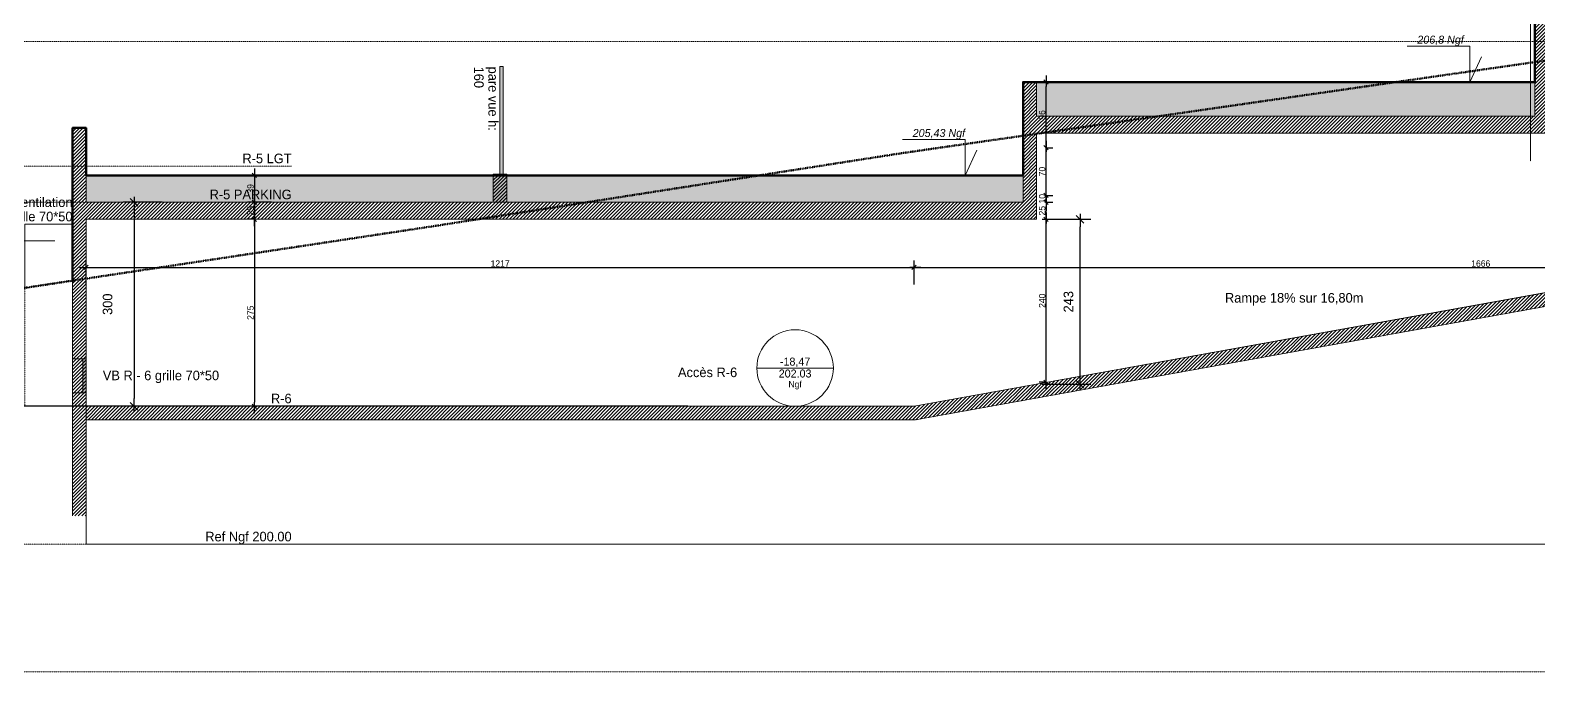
# Model space of a CAD drawing. Header units: millimetres. Extents: x -26249 to 60250, y -21218 to 23336.
# Drawn here: x -9163 to -6944, y 7168 to 8112 of the extents above; entities that cross this region are included whole.
import ezdxf

# ---------------------------------------------------------------- set-up
doc = ezdxf.new("R2010")
doc.units = ezdxf.units.MM
for name, pattern in [('Style de ligne -1', [0.41664, 0.20828, -0.20836]), ('Style de ligne -6', [1.04164, 0.625, -0.20828, 0.06943, -0.13893]), ('VW-01', [0.41656, 0.20828, -0.20828])]:
    doc.linetypes.add(name, pattern=pattern)
for name, color, linetype, lineweight in [('B GÈnÈral_Hatch', 7, 'Continuous', 5), ('B Général', 7, 'Continuous', 5), ('C ANNOTATIONS-cotation', 7, 'Continuous', 5), ('C ANNOTATIONS-cotation_Hatch', 7, 'Continuous', 5), ('C ANNOTATIONS-niveaux', 7, 'Continuous', 5), ('C ANNOTATIONS-prestations', 7, 'Continuous', 5), ('C ANNOTATIONS-texte', 7, 'Continuous', 5)]:
    doc.layers.add(name, color=color, linetype=linetype, lineweight=lineweight)
doc.layers.add('C ANNOTATIONS-axes horizontaux', color=1, linetype='Style de ligne -1', lineweight=13, true_color=0xff0000)
doc.styles.add('Arial', font='arial.ttf')
doc.styles.add('Eurostile', font='')
doc.styles.add('Eurostile (italic)', font='')
doc.styles.get('Eurostile').set_extended_font_data('Eurostile')
doc.styles.get('Eurostile (italic)').set_extended_font_data('Eurostile', italic=True)
doc.dimstyles.new('100é', dxfattribs={"dimtxt": 20.229601, "dimasz": 6.232178, "dimexe": 10, "dimexo": 25, "dimgap": 1, "dimtad": 1, "dimdec": 1, "dimtxsty": 'Arial', "dimblk": 'VW_SLASH', "dimblk1": 'VW_SLASH', "dimblk2": 'VW_SLASH', "dimcen": 0, "dimdle": 10, "dimazin": 0, "dimtfac": 1, "dimtdec": 1, "dimtix": 1, "dimtmove": 0, "dimatfit": 0, "dimldrblk": 'VW_FILLEDARROW', "dimfxl": 25, "dimfxlon": 1, "dimfrac": 2, "dimtolj": 1, "dimarcsym": 0})
doc.dimstyles.new('Arch', dxfattribs={"dimtxt": 20.229601, "dimasz": 11.224121, "dimexe": 15.875, "dimexo": 7.9375, "dimgap": 7.9375, "dimtad": 1, "dimdec": 1, "dimtxsty": 'Arial', "dimblk": 'VW_SLASH-1', "dimblk1": 'VW_SLASH-1', "dimblk2": 'VW_SLASH-1', "dimcen": 0, "dimdle": 7.9375, "dimazin": 0, "dimtfac": 1, "dimtdec": 1, "dimtix": 1, "dimtmove": 0, "dimatfit": 0, "dimldrblk": 'VW_FILLEDARROW-1', "dimfxl": 1, "dimfrac": 2, "dimtolj": 1, "dimarcsym": 0})
pattern_1 = [(225, (2864.038, 27137.995), (-23.212778, 1.975556), [44.003255, -6.28618]), (225, (2867.619, 27144.786), (3.5471, 28.555677), [18.858538, -31.430896]), (225, (2860.895, 27141.138), (-2.536633, 22.539133), [40.349175, -45.50013]), (225, (2862.433, 27145.774), (-26.400366, -1.257412), [38.97431, -11.315123]), (225, (2857.752, 27144.281), (-12.572359, 12.572359), [11.783446, -2.945862]), (225, (2856.18, 27145.853), (-12.572359, 12.572359), [9.864344, -16.094456]), (225, (2854.609, 27147.425), (-12.572359, 12.572359), []), (225, (2863.853, 27159.726), (-12.572359, 12.572359), [66.77512, -54.63419]), (315, (2857.617, 27141.206), (-24.694444, -4.198056), [44.003455, -6.28621]), (315, (2852.185, 27150.096), (29.633333, -0.987778), [18.858624, -31.43104]), (315, (2863.297, 27142.687), (6.6675, 21.731111), [40.34934, -45.50032]), (315, (2858.111, 27152.071), (-24.941389, -3.704167), [38.97449, -11.315174]), (315, (2855.642, 27157.998), (-16.792222, -11.853333), [11.78373, -2.945933]), (315, (2860.334, 27156.27), (15.804444, 12.841111), [9.864344, -16.094456]), (315, (2862.31, 27157.504), (-18.026944, -10.618611), []), (315, (2859.593, 27164.171), (-14.322778, -14.569722), [66.77531, -54.63435])]
pattern_2 = [(225, (2864.038, 27137.9953), (-2.4253472, 2.64583333), [])]

# ---------------------------------------------------------------- blocks, each defined once
blk = doc.blocks.new('VW_SLASH-1')
at = {"color": 0, "linetype": 'ByBlock', "lineweight": -2}
blk.add_line((0.71, 0), (-1, 0), dxfattribs=at)
at = {"color": 0, "linetype": 'Continuous', "lineweight": 20, "flags": 128}
blk.add_lwpolyline([(0.5, 0.5), (-0.5, -0.5)], dxfattribs=at)
blk = doc.blocks.new('*D139')
at = {"layer": 'C ANNOTATIONS-cotation', "color": 0, "linetype": 'Continuous', "lineweight": -2, "transparency": 16777216}
for p, q in [((-9568.9, 7858.9), (-9850.7, 7858.9)), ((-9834.8, 7847.7), (-9834.8, 7570.1)), ((-8195.9, 7558.9), (-9850.7, 7558.9))]:
    blk.add_line(p, q, dxfattribs=at)
at = {"layer": 'Defpoints', "color": 0, "linetype": 'Continuous', "transparency": 16777216}
for p in [(-9561, 7858.9), (-9834.8, 7558.9), (-8188, 7558.9)]:
    blk.add_point(p, dxfattribs=at)
at = {"layer": 'C ANNOTATIONS-cotation', "color": 0, "linetype": 'Continuous', "lineweight": -2, "transparency": 16777216, "xscale": 11.22412109375, "yscale": 11.22412109375, "zscale": 11.22412109375}
for p, rotation in [((-9834.8, 7858.9), 90), ((-9834.8, 7558.9), 270)]:
    blk.add_blockref('VW_SLASH-1', p, dxfattribs=dict(at, rotation=rotation))
at = {"layer": 'C ANNOTATIONS-cotation', "color": 0, "linetype": 'Continuous', "lineweight": 5, "transparency": 16777216, "insert": (-9882, 7708.9), "char_height": 30.3, "attachment_point": 5, "rotation": 90, "style": 'Arial'}
blk.add_mtext('\\A1;300', dxfattribs=at)
blk = doc.blocks.new('VW_FILLEDARROW-1')
at = {"linetype": 'Continuous', "lineweight": 0}
blk.add_hatch(color=0, dxfattribs=at).paths.add_polyline_path([(-1.41, 0.38), (0, 0), (-1.41, -0.38)])
at = {"color": 0, "linetype": 'Continuous', "lineweight": 5, "flags": 128}
blk.add_lwpolyline([(-1.41, 0.38), (0, 0), (-1.41, -0.38)], close=True, dxfattribs=at)
blk = doc.blocks.new('Groupe-207-1')
at = {"layer": 'B Général', "color": 1, "linetype": 'VW-01', "lineweight": 50, "true_color": 0xff0000, "flags": 128}
blk.add_lwpolyline([(4065, 17904.1), (4905, 18095.1), (6679.9, 18463.1), (7279.2, 18595.1), (8570, 18880.1), (8911.4, 18943.1), (10746, 19207.1), (11432.3, 19314.1), (12320, 19448.1), (12871.6, 19554.3)], dxfattribs=at)
blk = doc.blocks.new('Groupe-208-1')
at = {"layer": 'C ANNOTATIONS-niveaux', "color": 7, "linetype": 'Continuous', "lineweight": 18, "flags": 128}
blk.add_lwpolyline([(9892.6, 19065.5), (9910, 19102.5), (9910, 19049.5), (10002, 19049.5)], dxfattribs=at)
at = {"layer": 'C ANNOTATIONS-niveaux', "color": 7, "insert": (9987.1, 19034.2), "char_height": 11.77, "attachment_point": 1, "rotation": 180, "line_spacing_factor": 0.894142, "style": 'Eurostile (italic)'}
blk.add_mtext('206,8 Ngf', dxfattribs=at)
blk = doc.blocks.new('Groupe-209-1')
at = {"layer": 'C ANNOTATIONS-niveaux', "color": 7, "linetype": 'Continuous', "lineweight": 18, "flags": 128}
blk.add_lwpolyline([(10634.6, 19202.7), (10652, 19239.7), (10652, 19186.7), (10744, 19186.7)], dxfattribs=at)
at = {"layer": 'C ANNOTATIONS-niveaux', "color": 7, "insert": (10729.1, 19171.4), "char_height": 11.77, "attachment_point": 1, "rotation": 180, "line_spacing_factor": 0.894142, "style": 'Eurostile (italic)'}
blk.add_mtext('205,43 Ngf', dxfattribs=at)
blk = doc.blocks.new('Alti BAT B R-6')
at = {"layer": 'C ANNOTATIONS-niveaux', "color": 7, "linetype": 'Continuous', "lineweight": 5}
for p, q in [((-56.3, 0), (56.2, 0)), ((-37.5, 0), (37.5, 0))]:
    blk.add_line(p, q, dxfattribs=at)
blk.add_circle((0, 0), 56.2, dxfattribs=at)
at = {"layer": 'C ANNOTATIONS-niveaux', "color": 7, "attachment_point": 2, "rotation": 0, "line_spacing_factor": 0.894142, "style": 'Eurostile'}
for s, insert, char_height in [('-18,47', (0, 15.3), 11.77), ('202.03', (0, -2.2), 11.77), ('Ngf', (0, -19.2), 9.41)]:
    blk.add_mtext(s, dxfattribs=dict(at, insert=insert, char_height=char_height))
blk = doc.blocks.new('axes 2')
at = {"layer": 'B Général', "color": 1, "linetype": 'Style de ligne -6', "lineweight": 13, "flags": 128}
blk.add_lwpolyline([(2211.596, 1361.07), (2211.596, 1277.57), (2154.672, 1228.57), (2154.672, -1373.93)], dxfattribs=at)
at = {"layer": 'C ANNOTATIONS-axes horizontaux', "color": 5, "true_color": 0x0000ff}
for p, q in [((4705, -1197.93), (-4705, -1197.93)), ((4705, -2124.828), (245, -2124.828))]:
    blk.add_line(p, q, dxfattribs=at)
blk = doc.blocks.new('Alti BAT B R-3')
at = {"layer": 'C ANNOTATIONS-niveaux', "color": 7, "linetype": 'Continuous', "lineweight": 5}
blk.add_line((-56.8, -0.5), (55.7, -0.5), dxfattribs=at)
blk.add_circle((-0.5, -0.5), 56.2, dxfattribs=at)
at = {"layer": 'C ANNOTATIONS-niveaux', "color": 7, "attachment_point": 2, "rotation": 0, "line_spacing_factor": 0.894142, "style": 'Eurostile'}
for s, insert, char_height in [('-9,40', (0, 15.3), 11.77), ('211.10', (-0.5, -2.7), 11.77), ('Ngf', (-0.5, -19.7), 9.41)]:
    blk.add_mtext(s, dxfattribs=dict(at, insert=insert, char_height=char_height))
blk = doc.blocks.new('Alti BAT B R-2')
at = {"layer": 'C ANNOTATIONS-niveaux', "color": 7, "linetype": 'Continuous', "lineweight": 5}
blk.add_line((-56.3, 0), (56.2, 0), dxfattribs=at)
blk.add_circle((0, 0), 56.2, dxfattribs=at)
at = {"layer": 'C ANNOTATIONS-niveaux', "color": 7, "attachment_point": 2, "rotation": 0, "line_spacing_factor": 0.894142, "style": 'Eurostile'}
for s, insert, char_height in [('-6,63', (0, 15.3), 11.77), ('213.87', (0, -2.2), 11.77), ('Ngf', (0, -19.2), 9.41)]:
    blk.add_mtext(s, dxfattribs=dict(at, insert=insert, char_height=char_height))
blk = doc.blocks.new('Alti BAT B R-1')
at = {"layer": 'C ANNOTATIONS-niveaux', "color": 7, "linetype": 'Continuous', "lineweight": 5}
blk.add_line((-55.9, -9), (56.6, -9), dxfattribs=at)
blk.add_circle((0.3, -9), 56.2, dxfattribs=at)
at = {"layer": 'C ANNOTATIONS-niveaux', "color": 7, "attachment_point": 2, "rotation": 0, "line_spacing_factor": 0.894142, "style": 'Eurostile'}
for s, insert, char_height in [('-3,86', (0.3, 6.2), 11.77), ('216.64', (0.3, -11.2), 11.77), ('Ngf', (0.3, -33.1), 9.41)]:
    blk.add_mtext(s, dxfattribs=dict(at, insert=insert, char_height=char_height))
blk = doc.blocks.new('Alti BAT B TOITURE')
at = {"layer": 'C ANNOTATIONS-niveaux', "color": 7, "linetype": 'Continuous', "lineweight": 5}
blk.add_line((-55.9, -9), (56.6, -9), dxfattribs=at)
blk.add_circle((0.3, -9), 56.2, dxfattribs=at)
at = {"layer": 'B Général', "color": 7, "char_height": 11.77, "attachment_point": 2, "rotation": 0, "line_spacing_factor": 0.894142, "style": 'Eurostile'}
for s, insert in [('-0,50', (0.3, 6.2)), ('220.00', (0.3, -11.2))]:
    blk.add_mtext(s, dxfattribs=dict(at, insert=insert))
at = {"layer": 'C ANNOTATIONS-niveaux', "color": 7, "insert": (-0.9, -30.9), "char_height": 9.41, "attachment_point": 2, "rotation": 0, "line_spacing_factor": 0.894142, "style": 'Eurostile'}
blk.add_mtext('Ngf', dxfattribs=at)
blk = doc.blocks.new('Alti BAT B R-4')
at = {"layer": 'C ANNOTATIONS-niveaux', "color": 7, "linetype": 'Continuous', "lineweight": 5}
blk.add_line((-55.3, -0.2), (57.2, -0.2), dxfattribs=at)
blk.add_circle((1, -0.2), 56.2, dxfattribs=at)
at = {"layer": 'C ANNOTATIONS-niveaux', "color": 7, "attachment_point": 2, "rotation": 0, "line_spacing_factor": 0.894142, "style": 'Eurostile'}
for s, insert, char_height in [('-12,17', (0, 15.3), 11.77), ('208.33', (0, -2.2), 11.77), ('Ngf', (0, -19.2), 9.41)]:
    blk.add_mtext(s, dxfattribs=dict(at, insert=insert, char_height=char_height))
blk = doc.blocks.new('Alti BAT B Garde corps')
at = {"layer": 'B Général', "color": 7, "linetype": 'Continuous', "lineweight": 13, "flags": 128}
blk.add_lwpolyline([(-55.9, 6.3), (37.8, 6.3), (46.8, -9.2), (55.8, 6.3)], dxfattribs=at)
at = {"layer": 'B Général', "color": 7, "attachment_point": 2, "rotation": 0, "line_spacing_factor": 0.894142, "style": 'Eurostile'}
for s, insert, char_height in [('+0,50', (1.7, 27.9), 14.12), ('221.00', (0.3, 3.7), 14.12), ('Ngf', (0.3, -17.9), 10.59)]:
    blk.add_mtext(s, dxfattribs=dict(at, insert=insert, char_height=char_height))
blk = doc.blocks.new('Alti BAT B R-5 Lgt')
at = {"layer": 'C ANNOTATIONS-niveaux', "color": 7, "linetype": 'Continuous', "lineweight": 5}
blk.add_line((-56.3, 0), (56.2, 0), dxfattribs=at)
blk.add_circle((0, 0), 56.2, dxfattribs=at)
at = {"layer": 'C ANNOTATIONS-niveaux', "color": 7, "attachment_point": 2, "rotation": 0, "line_spacing_factor": 0.894142, "style": 'Eurostile'}
for s, insert, char_height in [('-14,94', (0, 15.3), 11.77), ('205.56', (0, -2.2), 11.77), ('Ngf', (0, -24), 9.41)]:
    blk.add_mtext(s, dxfattribs=dict(at, insert=insert, char_height=char_height))
blk = doc.blocks.new('Alti BAT B ACCROTERE TOITURE')
at = {"layer": 'B Général', "color": 7, "linetype": 'Continuous', "lineweight": 13, "flags": 128}
blk.add_lwpolyline([(-55.9, 6.5), (37.8, 6.5), (46.8, -9), (55.8, 6.5)], dxfattribs=at)
at = {"layer": 'C ANNOTATIONS-niveaux', "color": 7, "attachment_point": 2, "rotation": 0, "line_spacing_factor": 0.894142, "style": 'Eurostile'}
for s, insert, char_height in [('+0,31', (1.3, 28), 14.12), ('220.81', (0.3, 3.9), 14.12), ('Ngf', (0.3, -17.7), 10.59)]:
    blk.add_mtext(s, dxfattribs=dict(at, insert=insert, char_height=char_height))
blk = doc.blocks.new('Alti BAT B R-5 Parking')
at = {"layer": 'C ANNOTATIONS-niveaux', "color": 7, "linetype": 'Continuous', "lineweight": 5}
blk.add_line((-56.3, 0), (56.2, 0), dxfattribs=at)
blk.add_circle((0, 0), 56.2, dxfattribs=at)
at = {"layer": 'C ANNOTATIONS-niveaux', "color": 7, "attachment_point": 2, "rotation": 0, "line_spacing_factor": 0.894142, "style": 'Eurostile'}
for s, insert, char_height in [('-15,47', (0, 15.3), 11.77), ('205.03', (0, -2.2), 11.77), ('Ngf', (0, -19.2), 9.41)]:
    blk.add_mtext(s, dxfattribs=dict(at, insert=insert, char_height=char_height))
blk = doc.blocks.new('Niveaux bat B')
at = {"layer": 'B Général', "color": 1, "linetype": 'VW-01', "lineweight": 5}
for p, q in [((785.9, 559), (-133.4, 559)), ((785.9, 540), (-133.4, 540)), ((785.9, 459), (-133.4, 459)), ((785.9, 123), (-145.9, 123)), ((785.9, -154), (-145.9, -154)), ((785.9, -431), (-145.9, -431)), ((785.9, -708), (-145.9, -708)), ((785.9, -985), (-145.9, -985)), ((785.9, -1038), (-145.9, -1038)), ((785.9, -1338), (-145.9, -1338)), ((785.9, -1541), (-145.9, -1541))]:
    blk.add_line(p, q, dxfattribs=at)
at = {"layer": 'B Général', "color": 7}
for name, p in [('Alti BAT B Garde corps', (47.4, 568.2)), ('Alti BAT B ACCROTERE TOITURE', (215.2, 549))]:
    blk.add_blockref(name, p, dxfattribs=at)
at = {"layer": 'B Général', "color": 7, "xscale": -1}
for name, p in [('Alti BAT B TOITURE', (330.6, 468)), ('Alti BAT B R-1', (48, 132)), ('Alti BAT B R-2', (47.7, -154)), ('Alti BAT B R-3', (47.2, -430.5)), ('Alti BAT B R-4', (47.2, -707.5)), ('Alti BAT B R-5 Lgt', (47.2, -984.5)), ('Alti BAT B R-5 Parking', (-72.8, -1037.5)), ('Alti BAT B R-6', (47.2, -1337.5))]:
    blk.add_blockref(name, p, dxfattribs=at)
at = {"layer": 'B Général', "attachment_point": 3, "line_spacing_factor": 0.894142, "style": 'Eurostile'}
for s, insert, char_height in [('Garde corps', (785.9, 577.3), 14.118), ('Acrotère', (785.9, 558.3), 14.12), ('R-1', (785.9, 141.3), 14.12), ('R-2', (785.9, -135.7), 14.12), ('R-3', (785.9, -412.7), 14.12), ('R-4', (785.9, -689.7), 14.12), ('R-5 LGT', (785.9, -966.7), 14.12), ('R-5 PARKING', (785.9, -1019.7), 14.118), ('R-6', (785.9, -1319.7), 14.12), ('Ref Ngf 200.00', (785.9, -1522.7), 14.118)]:
    blk.add_mtext(s, dxfattribs=dict(at, insert=insert, char_height=char_height))
at = {"layer": 'B Général', "insert": (785.9, 477.3), "char_height": 14.12, "width": 205.857, "attachment_point": 3, "line_spacing_factor": 0.894142, "style": 'Eurostile'}
blk.add_mtext('TOITURE', dxfattribs=at)
blk = doc.blocks.new('Groupe-540-1')
at = {"layer": 'C ANNOTATIONS-cotation_Hatch', "linetype": 'Continuous', "lineweight": 0}
for color, points in [(255, [(11944.4, 19559.2), (11949.4, 19559.2), (11949.4, 19509.2), (11944.4, 19509.2)]), (7, [(12069, 19338), (12076.5, 19336), (12069, 19334)])]:
    blk.add_hatch(color=color, dxfattribs=at).paths.add_polyline_path(points)
at = {"layer": 'B Général', "color": 7, "linetype": 'VW-01', "lineweight": 5, "flags": 128}
blk.add_lwpolyline([(11964.4, 19394.4), (12034.4, 19405), (12034.4, 19578.9), (11964.4, 19578.9)], close=True, dxfattribs=at)
at = {"layer": 'B Général', "color": 7, "linetype": 'Continuous', "lineweight": 5, "flags": 128}
blk.add_lwpolyline([(12034.4, 19311.3), (12034.4, 19405), (11964.4, 19394.4), (11964.4, 19311.3)], close=True, dxfattribs=at)
at = {"layer": 'C ANNOTATIONS-cotation', "color": 7, "linetype": 'Continuous', "lineweight": 5}
blk.add_line((11990.5, 19336), (12076.5, 19336), dxfattribs=at)
at = {"layer": 'C ANNOTATIONS-cotation', "color": 7, "linetype": 'Continuous', "lineweight": 5, "flags": 128}
for points in [[(11944.4, 19559.2), (11964.4, 19559.2), (11964.4, 19509.2), (11944.4, 19509.2)], [(11944.4, 19559.2), (11949.4, 19559.2), (11949.4, 19509.2), (11944.4, 19509.2)], [(12069, 19338), (12076.5, 19336), (12069, 19334)]]:
    blk.add_lwpolyline(points, close=True, dxfattribs=at)
at = {"layer": 'B Général', "color": 7, "char_height": 14.118, "width": 195.555, "attachment_point": 3, "rotation": 180, "line_spacing_factor": 0.894142, "style": 'Eurostile'}
for s, insert in [(' VB R - 6 grille 70*50', (11748.9, 19526.7)), ('edicule de ventilation VB R - 6 grille 70*50', (11964.4, 19272))]:
    blk.add_mtext(s, dxfattribs=dict(at, insert=insert))
blk = doc.blocks.new('*D142')
at = {"layer": 'C ANNOTATIONS-cotation', "color": 0, "linetype": 'Continuous', "lineweight": -2, "transparency": 16777216}
for p, q in [((-8968.8, 7858.9), (-9025.8, 7858.9)), ((-9010, 7847.7), (-9010, 7570.1)), ((-8968.8, 7558.9), (-9025.8, 7558.9))]:
    blk.add_line(p, q, dxfattribs=at)
at = {"layer": 'Defpoints', "color": 0, "linetype": 'Continuous', "transparency": 16777216}
for p in [(-8960.9, 7858.9), (-9010, 7558.9), (-8960.9, 7558.9)]:
    blk.add_point(p, dxfattribs=at)
at = {"layer": 'C ANNOTATIONS-cotation', "color": 0, "linetype": 'Continuous', "lineweight": -2, "transparency": 16777216, "xscale": 11.22412109375, "yscale": 11.22412109375, "zscale": 11.22412109375}
for p, rotation in [((-9010, 7858.9), 90), ((-9010, 7558.9), 270)]:
    blk.add_blockref('VW_SLASH-1', p, dxfattribs=dict(at, rotation=rotation))
at = {"layer": 'C ANNOTATIONS-cotation', "color": 0, "linetype": 'Continuous', "lineweight": 5, "transparency": 16777216, "insert": (-9048.8, 7708.9), "char_height": 14.12, "attachment_point": 5, "rotation": 90, "style": 'Eurostile'}
blk.add_mtext('\\A1;300', dxfattribs=at)
blk = doc.blocks.new('*D143')
at = {"layer": 'C ANNOTATIONS-cotation', "color": 0, "linetype": 'Continuous', "lineweight": -2, "transparency": 16777216}
for p, q in [((-7674.9, 7833.9), (-7603.1, 7833.9)), ((-7619, 7602.5), (-7619, 7822.7)), ((-7674.9, 7591.3), (-7603.1, 7591.3))]:
    blk.add_line(p, q, dxfattribs=at)
at = {"layer": 'Defpoints', "color": 0, "linetype": 'Continuous', "transparency": 16777216}
for p in [(-7682.8, 7833.9), (-7619, 7833.9), (-7682.8, 7591.3)]:
    blk.add_point(p, dxfattribs=at)
at = {"layer": 'C ANNOTATIONS-cotation', "color": 0, "linetype": 'Continuous', "lineweight": -2, "transparency": 16777216, "xscale": 11.22412109375, "yscale": 11.22412109375, "zscale": 11.22412109375}
for p, rotation in [((-7619, 7833.9), 90), ((-7619, 7591.3), 270)]:
    blk.add_blockref('VW_SLASH-1', p, dxfattribs=dict(at, rotation=rotation))
at = {"layer": 'C ANNOTATIONS-cotation', "color": 0, "linetype": 'Continuous', "lineweight": 5, "transparency": 16777216, "insert": (-7636, 7712.6), "char_height": 14.12, "attachment_point": 5, "rotation": 90, "style": 'Eurostile'}
blk.add_mtext('\\A1;243', dxfattribs=at)
blk = doc.blocks.new('VW_SLASH')
at = {"color": 0, "linetype": 'ByBlock', "lineweight": -2}
blk.add_line((1.6, 0), (-1, 0), dxfattribs=at)
at = {"color": 0, "linetype": 'Continuous', "lineweight": 20, "flags": 128}
blk.add_lwpolyline([(0.5, 0.5), (-0.5, -0.5)], dxfattribs=at)
blk = doc.blocks.new('*D162')
at = {"layer": 'C ANNOTATIONS-cotation', "color": 0, "linetype": 'Continuous', "lineweight": -2, "transparency": 16777216}
for p, q in [((-8832, 7833.9), (-8843, 7833.9)), ((-8833, 7827.7), (-8833, 7565.1)), ((-8832, 7558.9), (-8843, 7558.9))]:
    blk.add_line(p, q, dxfattribs=at)
at = {"layer": 'Defpoints', "color": 0, "linetype": 'Continuous', "transparency": 16777216}
for p in [(-8807, 7833.9), (-8833, 7558.9), (-8807, 7558.9)]:
    blk.add_point(p, dxfattribs=at)
at = {"layer": 'C ANNOTATIONS-cotation', "color": 0, "linetype": 'Continuous', "lineweight": -2, "transparency": 16777216, "xscale": 6.232177734375, "yscale": 6.232177734375, "zscale": 6.232177734375}
for p, rotation in [((-8833, 7833.9), 90), ((-8833, 7558.9), 270)]:
    blk.add_blockref('VW_SLASH', p, dxfattribs=dict(at, rotation=rotation))
at = {"layer": 'C ANNOTATIONS-cotation', "color": 0, "linetype": 'Continuous', "lineweight": 5, "transparency": 16777216, "insert": (-8838.7, 7696.4), "char_height": 9.41, "attachment_point": 5, "rotation": 90, "style": 'Eurostile'}
blk.add_mtext('\\A1;275', dxfattribs=at)
blk = doc.blocks.new('VW_FILLEDARROW')
at = {"linetype": 'Continuous', "lineweight": 0}
blk.add_hatch(color=0, dxfattribs=at).paths.add_polyline_path([(-1.6, 0.43), (0, 0), (-1.6, -0.43)])
at = {"color": 0, "linetype": 'Continuous', "lineweight": 5, "flags": 128}
blk.add_lwpolyline([(-1.6, 0.43), (0, 0), (-1.6, -0.43)], close=True, dxfattribs=at)
blk = doc.blocks.new('*D163')
at = {"layer": 'C ANNOTATIONS-cotation', "color": 0, "linetype": 'Continuous', "lineweight": -2, "transparency": 16777216}
for p, q in [((-8808, 7858.9), (-8843, 7858.9)), ((-8833, 7852.7), (-8833, 7840.1)), ((-8832, 7833.9), (-8843, 7833.9))]:
    blk.add_line(p, q, dxfattribs=at)
at = {"layer": 'Defpoints', "color": 0, "linetype": 'Continuous', "transparency": 16777216}
for p in [(-8763.7, 7858.9), (-8833, 7833.9), (-8807, 7833.9)]:
    blk.add_point(p, dxfattribs=at)
at = {"layer": 'C ANNOTATIONS-cotation', "color": 0, "linetype": 'Continuous', "lineweight": -2, "transparency": 16777216, "xscale": 6.232177734375, "yscale": 6.232177734375, "zscale": 6.232177734375}
for p, rotation in [((-8833, 7858.9), 90), ((-8833, 7833.9), 270)]:
    blk.add_blockref('VW_SLASH', p, dxfattribs=dict(at, rotation=rotation))
at = {"layer": 'C ANNOTATIONS-cotation', "color": 0, "linetype": 'Continuous', "lineweight": 5, "transparency": 16777216, "insert": (-8838.7, 7846.4), "char_height": 9.41, "attachment_point": 5, "rotation": 90, "style": 'Eurostile'}
blk.add_mtext('\\A1;25', dxfattribs=at)
blk = doc.blocks.new('*D164')
at = {"layer": 'C ANNOTATIONS-cotation', "color": 0, "linetype": 'Continuous', "lineweight": -2, "transparency": 16777216}
for p, q in [((-8808, 7898.3), (-8843, 7898.3)), ((-8833, 7892), (-8833, 7865.1)), ((-8808, 7858.9), (-8843, 7858.9))]:
    blk.add_line(p, q, dxfattribs=at)
at = {"layer": 'Defpoints', "color": 0, "linetype": 'Continuous', "transparency": 16777216}
for p in [(-8763.7, 7898.3), (-8833, 7858.9), (-8763.7, 7858.9)]:
    blk.add_point(p, dxfattribs=at)
at = {"layer": 'C ANNOTATIONS-cotation', "color": 0, "linetype": 'Continuous', "lineweight": -2, "transparency": 16777216, "xscale": 6.232177734375, "yscale": 6.232177734375, "zscale": 6.232177734375}
for p, rotation in [((-8833, 7898.3), 90), ((-8833, 7858.9), 270)]:
    blk.add_blockref('VW_SLASH', p, dxfattribs=dict(at, rotation=rotation))
at = {"layer": 'C ANNOTATIONS-cotation', "color": 0, "linetype": 'Continuous', "lineweight": 5, "transparency": 16777216, "insert": (-8838.7, 7878.6), "char_height": 9.41, "attachment_point": 5, "rotation": 90, "style": 'Eurostile'}
blk.add_mtext('\\A1;39', dxfattribs=at)
blk = doc.blocks.new('*D183')
at = {"layer": 'C ANNOTATIONS-cotation', "color": 0, "linetype": 'Continuous', "lineweight": -2, "transparency": 16777216}
for p, q in [((-6196.7, 7788), (-6196.7, 7753)), ((-7863, 7738), (-7863, 7773)), ((-7856.7, 7763), (-6202.9, 7763))]:
    blk.add_line(p, q, dxfattribs=at)
at = {"layer": 'Defpoints', "color": 0, "linetype": 'Continuous', "transparency": 16777216}
for p in [(-6196.7, 7858.9), (-6196.7, 7763), (-7863, 7558.9)]:
    blk.add_point(p, dxfattribs=at)
at = {"layer": 'C ANNOTATIONS-cotation', "color": 0, "linetype": 'Continuous', "lineweight": -2, "transparency": 16777216, "xscale": 6.232177734375, "yscale": 6.232177734375, "zscale": 6.232177734375, "rotation": 180}
blk.add_blockref('VW_SLASH', (-7863, 7763), dxfattribs=at)
at = {"layer": 'C ANNOTATIONS-cotation', "color": 0, "linetype": 'Continuous', "lineweight": -2, "transparency": 16777216, "xscale": 6.232177734375, "yscale": 6.232177734375, "zscale": 6.232177734375}
blk.add_blockref('VW_SLASH', (-6196.7, 7763), dxfattribs=at)
at = {"layer": 'C ANNOTATIONS-cotation', "color": 0, "linetype": 'Continuous', "lineweight": 5, "transparency": 16777216, "insert": (-7029.8, 7768.7), "char_height": 9.41, "attachment_point": 5, "style": 'Eurostile'}
blk.add_mtext('\\A1;1666', dxfattribs=at)
blk = doc.blocks.new('*D184')
at = {"layer": 'C ANNOTATIONS-cotation', "color": 0, "linetype": 'Continuous', "lineweight": -2, "transparency": 16777216}
for p, q in [((-9080.4, 7738), (-9080.4, 7773)), ((-7863, 7738), (-7863, 7773)), ((-9074.2, 7763), (-7869.2, 7763))]:
    blk.add_line(p, q, dxfattribs=at)
at = {"layer": 'Defpoints', "color": 0, "linetype": 'Continuous', "transparency": 16777216}
for p in [(-7863, 7763), (-9080.4, 7558.9), (-7863, 7558.9)]:
    blk.add_point(p, dxfattribs=at)
at = {"layer": 'C ANNOTATIONS-cotation', "color": 0, "linetype": 'Continuous', "lineweight": -2, "transparency": 16777216, "xscale": 6.232177734375, "yscale": 6.232177734375, "zscale": 6.232177734375, "rotation": 180}
blk.add_blockref('VW_SLASH', (-9080.4, 7763), dxfattribs=at)
at = {"layer": 'C ANNOTATIONS-cotation', "color": 0, "linetype": 'Continuous', "lineweight": -2, "transparency": 16777216, "xscale": 6.232177734375, "yscale": 6.232177734375, "zscale": 6.232177734375}
blk.add_blockref('VW_SLASH', (-7863, 7763), dxfattribs=at)
at = {"layer": 'C ANNOTATIONS-cotation', "color": 0, "linetype": 'Continuous', "lineweight": 5, "transparency": 16777216, "insert": (-8471.7, 7768.7), "char_height": 9.41, "attachment_point": 5, "style": 'Eurostile'}
blk.add_mtext('\\A1;1217', dxfattribs=at)
blk = doc.blocks.new('*D200')
at = {"layer": 'C ANNOTATIONS-cotation', "color": 0, "linetype": 'Continuous', "lineweight": -2, "transparency": 16777216}
for p, q in [((-7669, 8035.5), (-7659, 8035.5)), ((-7669, 7945.3), (-7669, 8029.3)), ((-7669, 7939), (-7659, 7939))]:
    blk.add_line(p, q, dxfattribs=at)
at = {"layer": 'Defpoints', "color": 0, "linetype": 'Continuous', "transparency": 16777216}
for p in [(-7682.8, 8035.5), (-7669, 8035.5), (-7682.6, 7939)]:
    blk.add_point(p, dxfattribs=at)
at = {"layer": 'C ANNOTATIONS-cotation', "color": 0, "linetype": 'Continuous', "lineweight": -2, "transparency": 16777216, "xscale": 6.232177734375, "yscale": 6.232177734375, "zscale": 6.232177734375}
for p, rotation in [((-7669, 8035.5), 90), ((-7669, 7939), 270)]:
    blk.add_blockref('VW_SLASH', p, dxfattribs=dict(at, rotation=rotation))
at = {"layer": 'C ANNOTATIONS-cotation', "color": 0, "linetype": 'Continuous', "lineweight": 5, "transparency": 16777216, "insert": (-7674.7, 7987.3), "char_height": 9.41, "attachment_point": 5, "rotation": 90, "style": 'Eurostile'}
blk.add_mtext('\\A1;96', dxfattribs=at)
blk = doc.blocks.new('*D201')
at = {"layer": 'C ANNOTATIONS-cotation', "color": 0, "linetype": 'Continuous', "lineweight": -2, "transparency": 16777216}
for p, q in [((-7669, 7939), (-7659, 7939)), ((-7669, 7875.3), (-7669, 7932.8)), ((-7669, 7869), (-7659, 7869))]:
    blk.add_line(p, q, dxfattribs=at)
at = {"layer": 'Defpoints', "color": 0, "linetype": 'Continuous', "transparency": 16777216}
for p in [(-7682.6, 7939), (-7669, 7939), (-7682.6, 7869)]:
    blk.add_point(p, dxfattribs=at)
at = {"layer": 'C ANNOTATIONS-cotation', "color": 0, "linetype": 'Continuous', "lineweight": -2, "transparency": 16777216, "xscale": 6.232177734375, "yscale": 6.232177734375, "zscale": 6.232177734375}
for p, rotation in [((-7669, 7939), 90), ((-7669, 7869), 270)]:
    blk.add_blockref('VW_SLASH', p, dxfattribs=dict(at, rotation=rotation))
at = {"layer": 'C ANNOTATIONS-cotation', "color": 0, "linetype": 'Continuous', "lineweight": 5, "transparency": 16777216, "insert": (-7674.7, 7904), "char_height": 9.41, "attachment_point": 5, "rotation": 90, "style": 'Eurostile'}
blk.add_mtext('\\A1;70', dxfattribs=at)
blk = doc.blocks.new('*D202')
at = {"layer": 'C ANNOTATIONS-cotation', "color": 0, "linetype": 'Continuous', "lineweight": -2, "transparency": 16777216}
for p, q in [((-7669, 7875.3), (-7669, 7881.5)), ((-7669, 7869), (-7659, 7869)), ((-7669, 7858.9), (-7669, 7869)), ((-7669, 7858.9), (-7659, 7858.9)), ((-7669, 7852.7), (-7669, 7846.4))]:
    blk.add_line(p, q, dxfattribs=at)
at = {"layer": 'Defpoints', "color": 0, "linetype": 'Continuous', "transparency": 16777216}
for p in [(-7682.8, 7858.9), (-7682.6, 7869), (-7669, 7869)]:
    blk.add_point(p, dxfattribs=at)
at = {"layer": 'C ANNOTATIONS-cotation', "color": 0, "linetype": 'Continuous', "lineweight": -2, "transparency": 16777216, "xscale": 6.232177734375, "yscale": 6.232177734375, "zscale": 6.232177734375}
for p, rotation in [((-7669, 7869), 270), ((-7669, 7858.9), 90)]:
    blk.add_blockref('VW_SLASH', p, dxfattribs=dict(at, rotation=rotation))
at = {"layer": 'C ANNOTATIONS-cotation', "color": 0, "linetype": 'Continuous', "lineweight": 5, "transparency": 16777216, "insert": (-7674.7, 7864), "char_height": 9.41, "attachment_point": 5, "rotation": 90, "style": 'Eurostile'}
blk.add_mtext('\\A1;10', dxfattribs=at)
blk = doc.blocks.new('*D203')
at = {"layer": 'C ANNOTATIONS-cotation', "color": 0, "linetype": 'Continuous', "lineweight": -2, "transparency": 16777216}
for p, q in [((-7669, 7858.9), (-7659, 7858.9)), ((-7669, 7840.1), (-7669, 7852.7)), ((-7669, 7833.9), (-7659, 7833.9))]:
    blk.add_line(p, q, dxfattribs=at)
at = {"layer": 'Defpoints', "color": 0, "linetype": 'Continuous', "transparency": 16777216}
for p in [(-7682.8, 7858.9), (-7669, 7858.9), (-7682.8, 7833.9)]:
    blk.add_point(p, dxfattribs=at)
at = {"layer": 'C ANNOTATIONS-cotation', "color": 0, "linetype": 'Continuous', "lineweight": -2, "transparency": 16777216, "xscale": 6.232177734375, "yscale": 6.232177734375, "zscale": 6.232177734375}
for p, rotation in [((-7669, 7858.9), 90), ((-7669, 7833.9), 270)]:
    blk.add_blockref('VW_SLASH', p, dxfattribs=dict(at, rotation=rotation))
at = {"layer": 'C ANNOTATIONS-cotation', "color": 0, "linetype": 'Continuous', "lineweight": 5, "transparency": 16777216, "insert": (-7674.7, 7846.4), "char_height": 9.41, "attachment_point": 5, "rotation": 90, "style": 'Eurostile'}
blk.add_mtext('\\A1;25', dxfattribs=at)
blk = doc.blocks.new('*D204')
at = {"layer": 'C ANNOTATIONS-cotation', "color": 0, "linetype": 'Continuous', "lineweight": -2, "transparency": 16777216}
for p, q in [((-7669, 7833.9), (-7659, 7833.9)), ((-7669, 7600.5), (-7669, 7827.7)), ((-7669, 7594.3), (-7679, 7594.3))]:
    blk.add_line(p, q, dxfattribs=at)
at = {"layer": 'Defpoints', "color": 0, "linetype": 'Continuous', "transparency": 16777216}
for p in [(-7682.8, 7833.9), (-7669, 7833.9), (-7666.4, 7594.3)]:
    blk.add_point(p, dxfattribs=at)
at = {"layer": 'C ANNOTATIONS-cotation', "color": 0, "linetype": 'Continuous', "lineweight": -2, "transparency": 16777216, "xscale": 6.232177734375, "yscale": 6.232177734375, "zscale": 6.232177734375}
for p, rotation in [((-7669, 7833.9), 90), ((-7669, 7594.3), 270)]:
    blk.add_blockref('VW_SLASH', p, dxfattribs=dict(at, rotation=rotation))
at = {"layer": 'C ANNOTATIONS-cotation', "color": 0, "linetype": 'Continuous', "lineweight": 5, "transparency": 16777216, "insert": (-7674.7, 7714.1), "char_height": 9.41, "attachment_point": 5, "rotation": 90, "style": 'Eurostile'}
blk.add_mtext('\\A1;240', dxfattribs=at)

msp = doc.modelspace()

# ---------------------------------------------------------------- hatches: boundary and pattern name
at = {"layer": 'B GÈnÈral_Hatch', "linetype": 'Continuous', "lineweight": 5}
h = msp.add_hatch(dxfattribs=at)
h.set_pattern_fill('50_BETON', angle=180, style=0, pattern_type=2)
h.set_pattern_definition(pattern_2)
h.paths.add_polyline_path([(-6950.447, 7985.526), (-6930.447, 7960.526), (-6930.447, 8178.888), (-6950.447, 8178.888)])
at = {"layer": 'B GÈnÈral_Hatch', "linetype": 'Continuous', "lineweight": 0, "true_color": 0x808080}
for points in [[(-8467.203, 7898.281), (-8472.203, 7898.281), (-8472.203, 8058.281), (-8467.203, 8058.281)], [(-8461.702, 7898.281), (-8481.702, 7898.281), (-8481.702, 7900.281), (-8461.702, 7900.281)]]:
    msp.add_hatch(color=8, dxfattribs=at).paths.add_polyline_path(points)
at = {"layer": 'B GÈnÈral_Hatch', "linetype": 'Continuous', "lineweight": 5}
h = msp.add_hatch(dxfattribs=at)
h.set_pattern_fill('50_BETON', angle=180, style=0, pattern_type=2)
h.set_pattern_definition(pattern_2)
h.paths.add_polyline_path([(-7702.828, 7858.887), (-7682.828, 7833.887), (-7682.828, 8035.526), (-7702.828, 8035.526)])
at = {"layer": 'B GÈnÈral_Hatch', "linetype": 'Continuous', "lineweight": 5, "true_color": 0x994c00}
h = msp.add_hatch(dxfattribs=at)
h.set_pattern_fill('H_VEGETAL 3', color=34, angle=180, style=0, pattern_type=2)
h.set_pattern_definition(pattern_1)
h.paths.add_polyline_path([(-6950.447, 7985.526), (-7682.828, 7985.526), (-7682.828, 8035.526), (-6950.447, 8035.526)])
at = {"layer": 'B GÈnÈral_Hatch', "linetype": 'Continuous', "lineweight": 5}
h = msp.add_hatch(dxfattribs=at)
h.set_pattern_fill('50_BETON', angle=180, style=0, pattern_type=2)
h.set_pattern_definition(pattern_2)
h.paths.add_polyline_path([(-9100.407, 7397.716), (-9080.407, 7397.716), (-9080.407, 7968.046), (-9100.407, 7968.046)])
h = msp.add_hatch(dxfattribs=at)
h.set_pattern_fill('50_BETON', angle=180, style=0, pattern_type=2)
h.set_pattern_definition(pattern_2)
h.paths.add_polyline_path([(-6930.447, 7960.526), (-6950.447, 7985.526), (-7682.828, 7985.526), (-7682.828, 7960.526)])
at = {"layer": 'B GÈnÈral_Hatch', "linetype": 'Continuous', "lineweight": 5, "true_color": 0x994c00}
h = msp.add_hatch(dxfattribs=at)
h.set_pattern_fill('H_VEGETAL 3', color=34, angle=180, style=0, pattern_type=2)
h.set_pattern_definition(pattern_1)
h.paths.add_polyline_path([(-7702.828, 7858.888), (-9080.407, 7858.888), (-9080.407, 7898.281), (-7702.828, 7898.281)])
at = {"layer": 'B GÈnÈral_Hatch', "linetype": 'Continuous', "lineweight": 5}
h = msp.add_hatch(dxfattribs=at)
h.set_pattern_fill('50_BETON', angle=180, style=0, pattern_type=2)
h.set_pattern_definition(pattern_2)
h.paths.add_polyline_path([(-8461.702, 7898.281), (-8481.702, 7898.281), (-8481.702, 7858.888), (-8461.702, 7858.888)])
h = msp.add_hatch(dxfattribs=at)
h.set_pattern_fill('50_BETON', angle=180, style=0, pattern_type=2)
h.set_pattern_definition(pattern_2)
h.paths.add_polyline_path([(-7682.828, 7833.887), (-7702.828, 7858.887), (-9080.407, 7858.887), (-9080.407, 7833.887)])
h = msp.add_hatch(dxfattribs=at)
h.set_pattern_fill('50_BETON', angle=180, style=0, pattern_type=2)
h.set_pattern_definition(pattern_2)
h.paths.add_polyline_path([(-6194.523, 7838.888), (-6196.308, 7858.888), (-7862.975, 7558.888), (-7861.189, 7538.888)])
h = msp.add_hatch(dxfattribs=at)
h.set_pattern_fill('50_BETON', angle=180, style=0, pattern_type=2)
h.set_pattern_definition(pattern_2)
h.paths.add_polyline_path([(-7861.189, 7538.888), (-7862.975, 7558.888), (-9080.407, 7558.888), (-9080.407, 7538.888)])

# ---------------------------------------------------------------- linework, layer by layer
at = {"layer": 'B Général', "color": 7, "linetype": 'Continuous', "lineweight": 18}
for p, q in [((-6950.447, 8178.888), (-6950.447, 7985.526)), ((-7702.828, 8035.526), (-7702.828, 7858.887)), ((-7682.828, 8035.526), (-7682.828, 7985.526)), ((-9100.407, 7397.716), (-9100.407, 7968.046)), ((-9080.407, 7858.887), (-9080.407, 7968.046)), ((-7682.828, 7985.526), (-6950.447, 7985.526)), ((-7682.828, 7960.526), (-6930.447, 7960.526)), ((-7682.828, 7960.526), (-7682.828, 7833.887)), ((-8481.702, 7898.281), (-8481.702, 7858.888)), ((-8461.702, 7898.281), (-8461.702, 7858.888)), ((-9080.407, 7858.887), (-7702.828, 7858.887)), ((-7862.975, 7558.888), (-6196.308, 7858.888)), ((-9080.407, 7558.888), (-9080.407, 7833.887)), ((-9080.407, 7833.887), (-7682.828, 7833.887)), ((-7861.189, 7538.888), (-6194.523, 7838.888)), ((-9080.407, 7558.888), (-7862.975, 7558.888)), ((-9080.407, 7538.888), (-7861.189, 7538.888)), ((-9080.407, 7397.716), (-9080.407, 7538.888))]:
    msp.add_line(p, q, dxfattribs=at)
at = {"layer": 'B Général', "color": 7, "linetype": 'Continuous', "lineweight": 5}
for p, q in [((-6950.447, 8178.888), (-6950.447, 7985.526)), ((-7702.828, 8035.526), (-7702.828, 7858.887)), ((-7702.828, 8035.526), (-7682.828, 8035.526)), ((-7682.828, 8035.526), (-7682.828, 7985.526)), ((-9080.407, 7968.046), (-9100.407, 7968.046)), ((-9100.407, 7397.716), (-9100.407, 7968.046)), ((-9080.407, 7858.887), (-9080.407, 7968.046)), ((-7682.828, 7985.526), (-6950.447, 7985.526)), ((-7682.828, 7960.526), (-6930.447, 7960.526)), ((-7682.828, 7960.526), (-7682.828, 7833.887)), ((-8481.702, 7898.281), (-8481.702, 7858.888)), ((-8481.702, 7898.281), (-8461.702, 7898.281)), ((-8461.702, 7898.281), (-8461.702, 7858.888)), ((-9080.407, 7858.887), (-7702.828, 7858.887)), ((-7862.975, 7558.888), (-6196.308, 7858.888)), ((-9080.407, 7558.888), (-9080.407, 7833.887)), ((-9080.407, 7833.887), (-7682.828, 7833.887)), ((-7861.189, 7538.888), (-6194.523, 7838.888)), ((-9080.407, 7558.888), (-7862.975, 7558.888)), ((-9080.407, 7538.888), (-7861.189, 7538.888)), ((-9080.407, 7397.716), (-9080.407, 7538.888))]:
    msp.add_line(p, q, dxfattribs=at)
at = {"layer": 'B Général', "color": 7, "linetype": 'Continuous', "lineweight": 5, "flags": 128}
msp.add_lwpolyline([(-6196.656, 7858.887), (-7862.975, 7558.888), (-9080.407, 7558.887), (-9080.407, 7355.888), (359.662, 7355.888), (359.662, 9386.213), (260.894, 9384.204), (260.894, 9369.204), (-78.984, 9377.671), (-93.704, 9377.385), (-381.306, 9364.971), (-558.769, 9368.328), (-782.516, 9363.971), (-782.516, 9364.971), (-868.098, 9351.888), (-983.134, 9317.615), (-983.134, 8445.888), (-1693.398, 8445.888), (-3361.85, 8145.887), (-3875.106, 8145.888), (-5580.661, 7838.888)], dxfattribs=at)
at = {"layer": 'B Général', "color": 7, "linetype": 'Continuous', "lineweight": 70, "flags": 128}
msp.add_lwpolyline([(-5172.446, 8311.713), (-5398.974, 8311.713), (-5398.974, 8163.887), (-5562.447, 8163.887), (-5562.447, 8178.888), (-6950.447, 8178.888), (-6950.447, 8035.526), (-7702.828, 8035.526), (-7702.828, 7898.281), (-9080.407, 7898.281), (-9080.407, 7968.046), (-9100.407, 7968.046), (-9100.407, 7743.563)], dxfattribs=at)
at = {"layer": 'B Général', "color": 7, "linetype": 'Continuous', "lineweight": 5, "flags": 128}
for points in [[(-8467.203, 7898.281), (-8472.203, 7898.281), (-8472.203, 8058.281), (-8467.203, 8058.281)], [(-6950.447, 7985.526), (-7682.828, 7985.526), (-7682.828, 8035.526), (-6950.447, 8035.526)], [(-7702.828, 7858.888), (-9080.407, 7858.888), (-9080.407, 7898.281), (-7702.828, 7898.281)], [(-8461.702, 7898.281), (-8481.702, 7898.281), (-8481.702, 7900.281), (-8461.702, 7900.281)]]:
    msp.add_lwpolyline(points, close=True, dxfattribs=at)

# ---------------------------------------------------------------- block references
at = {"layer": 'B Général', "color": 7, "xscale": -1}
msp.add_blockref('axes 2', (-4801.775, 9293.245), dxfattribs=at)
at = {"layer": 'B Général', "color": 96, "true_color": 0x007f00, "rotation": 180}
msp.add_blockref('Groupe-207-1', (2864.038, 27137.995), dxfattribs=at)
at = {"layer": 'B Général', "color": 7, "rotation": 180}
msp.add_blockref('Groupe-540-1', (2864.038, 27137.995), dxfattribs=at)
at = {"layer": 'B Général', "color": 7}
msp.add_blockref('Alti BAT B R-6', (-8037.962, 7615.138), dxfattribs=at)
at = {"layer": 'C ANNOTATIONS-cotation', "color": 7}
msp.add_blockref('Niveaux bat B', (-9564.147, 8897.059), dxfattribs=at)
at = {"layer": 'C ANNOTATIONS-niveaux', "color": 7, "rotation": 180}
for name in ['Groupe-208-1', 'Groupe-209-1']:
    msp.add_blockref(name, (2864.038, 27137.995), dxfattribs=at)

# ---------------------------------------------------------------- texts
at = {"layer": 'C ANNOTATIONS-prestations', "insert": (-8474.806, 8058.281), "char_height": 14.118, "width": 110.81973, "attachment_point": 1, "rotation": 270, "line_spacing_factor": 0.894142, "style": 'Eurostile'}
msp.add_mtext('pare vue h: 160 ', dxfattribs=at)
at = {"layer": 'C ANNOTATIONS-texte', "char_height": 14.118, "width": 228.44967, "attachment_point": 1, "line_spacing_factor": 0.894142, "style": 'Eurostile'}
for s, insert in [('Rampe 18% sur 16,80m', (-7405.962, 7725.392)), ('Accès R-6', (-8210.187, 7615.869))]:
    msp.add_mtext(s, dxfattribs=dict(at, insert=insert))

# ---------------------------------------------------------------- dimensions: what is measured, and where the dimension line sits
at = {"layer": 'C ANNOTATIONS-cotation', "color": 7, "linetype": 'Continuous', "lineweight": 5}
for base, p1, p2, angle, override, picture, middle in [((-7668.962, 8035.526), (-7682.55, 7939.046), (-7682.828, 8035.526), 90, {"dimtxt": 9.412001, "dimdec": 0, "dimpost": '<>', "dimtxsty": 'Eurostile', "dimse2": 0, "dimtmove": 2}, '*D200', (-7674.668, 7987.286)), ((-7668.962, 7869.046), (-7682.828, 7858.887), (-7682.55, 7869.046), 90, {"dimtxt": 9.412001, "dimdec": 0, "dimpost": '<>', "dimtxsty": 'Eurostile', "dimtmove": 2}, '*D202', (-7674.668, 7863.967)), ((-8832.962, 7833.887), (-8763.661, 7858.887), (-8806.962, 7833.887), 90, {"dimtxt": 9.412001, "dimdec": 0, "dimpost": '<>', "dimtxsty": 'Eurostile', "dimtmove": 2}, '*D163', (-8838.668, 7846.387)), ((-6196.658, 7762.995), (-7862.975, 7558.888), (-6196.658, 7858.888), 180, {"dimtxt": 9.412001, "dimdec": 0, "dimpost": '<>', "dimtxsty": 'Eurostile', "dimtmove": 2}, '*D183', (-7029.816, 7768.701)), ((-7668.962, 7833.887), (-7666.362, 7594.285), (-7682.828, 7833.887), 90, {"dimtxt": 9.412001, "dimdec": 0, "dimpost": '<>', "dimtxsty": 'Eurostile', "dimtmove": 2}, '*D204', (-7674.668, 7714.086))]:
    dim = msp.add_linear_dim(base=base, p1=p1, p2=p2, angle=angle, dimstyle='100é', override=override, dxfattribs=at)
    dim.commit()
    dim.dimension.update_dxf_attribs({"geometry": picture, "text_midpoint": middle})
for p1, p2, distance, picture, middle in [((-7682.55, 7869.046), (-7682.55, 7939.046), -13.588, '*D201', (-7674.668, 7904.046)), ((-8763.661, 7898.281), (-8763.661, 7858.887), -69.301, '*D164', (-8838.668, 7878.584)), ((-7682.828, 7833.887), (-7682.828, 7858.887), -13.866, '*D203', (-7674.668, 7846.387)), ((-8806.962, 7833.887), (-8806.962, 7558.887), -26, '*D162', (-8838.668, 7696.387)), ((-9080.407, 7558.888), (-7862.975, 7558.888), 204.107, '*D184', (-8471.691, 7768.701))]:
    dim = msp.add_aligned_dim(p1=p1, p2=p2, distance=distance, dimstyle='100é', override={"dimtxt": 9.412001, "dimdec": 0, "dimpost": '<>', "dimtxsty": 'Eurostile', "dimtmove": 2}, dxfattribs=at)
    dim.commit()
    dim.dimension.update_dxf_attribs({"geometry": picture, "text_midpoint": middle})
at = {"layer": 'C ANNOTATIONS-cotation', "color": 1, "linetype": 'Continuous', "lineweight": 5, "true_color": 0xff0000}
for base, p1, p2, override, picture, middle in [((-9834.788, 7558.888), (-9560.962, 7858.888), (-8187.962, 7558.888), {"dimtxt": 30.30306, "dimgap": 31.75, "dimdec": 0, "dimpost": '<>', "dimtxsty": 'Arial', "dimtmove": 2}, '*D139', (-9882.021, 7708.888)), ((-9009.962, 7558.888), (-8960.9, 7858.887), (-8960.9, 7558.888), {"dimtxt": 14.118001, "dimgap": 31.75, "dimdec": 0, "dimpost": '<>', "dimtxsty": 'Eurostile', "dimtmove": 2}, '*D142', (-9048.771, 7708.887)), ((-7618.962, 7833.887), (-7682.828, 7591.321), (-7682.828, 7833.887), {"dimtxt": 14.118001, "dimgap": 10, "dimdec": 0, "dimpost": '<>', "dimtxsty": 'Eurostile', "dimtmove": 2}, '*D143', (-7636.021, 7712.604))]:
    dim = msp.add_linear_dim(base=base, p1=p1, p2=p2, angle=90, dimstyle='Arch', override=override, dxfattribs=at)
    dim.commit()
    dim.dimension.update_dxf_attribs({"geometry": picture, "text_midpoint": middle})

doc.saveas('drawing.dxf')
